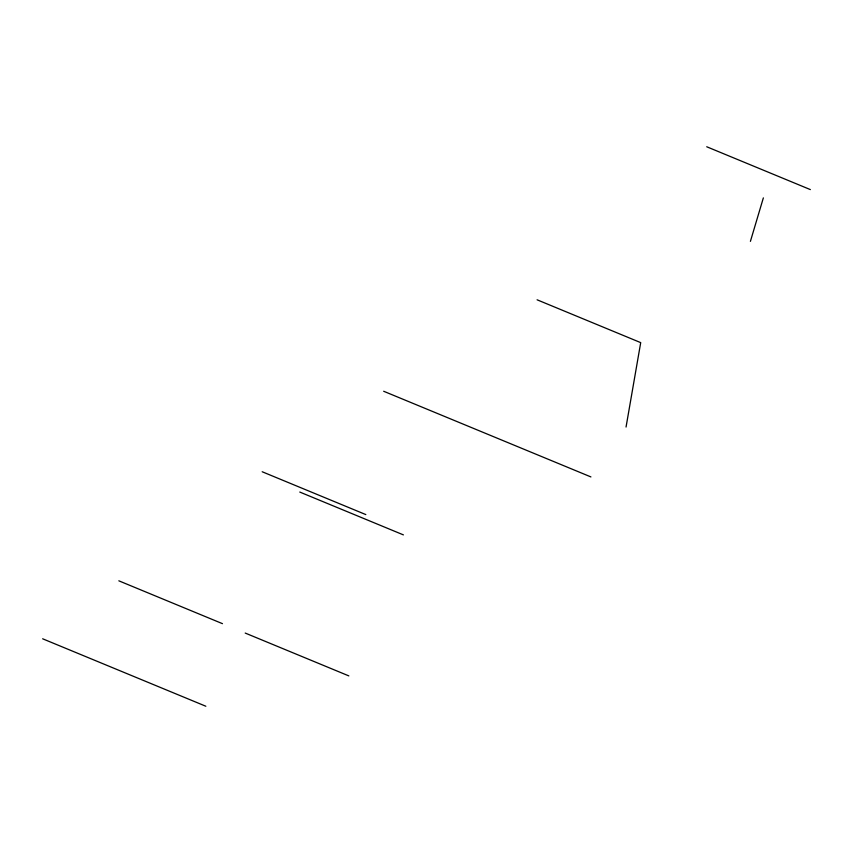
<?xml version="1.0" encoding="UTF-8"?>
<svg xmlns="http://www.w3.org/2000/svg" width="853" height="853" viewBox="0 0 853 853"><rect width="100%" height="100%" fill="white"/><g stroke="black" fill="none" stroke-linecap="round" stroke-linejoin="round"><path stroke-width="1.28" d="M626.049 427.033L640.71 342.629L537.091 299.798M750.405 241.367L763.36 197.885M706.721 146.759L810.35 189.59M383.669 391.26L590.916 476.923M262.191 471.752L365.82 514.583M299.776 492.053L403.405 534.884M118.834 580.818L222.462 623.66M245.216 633.065L348.845 675.896M42.65 638.79L205.84 706.241"/></g></svg>
